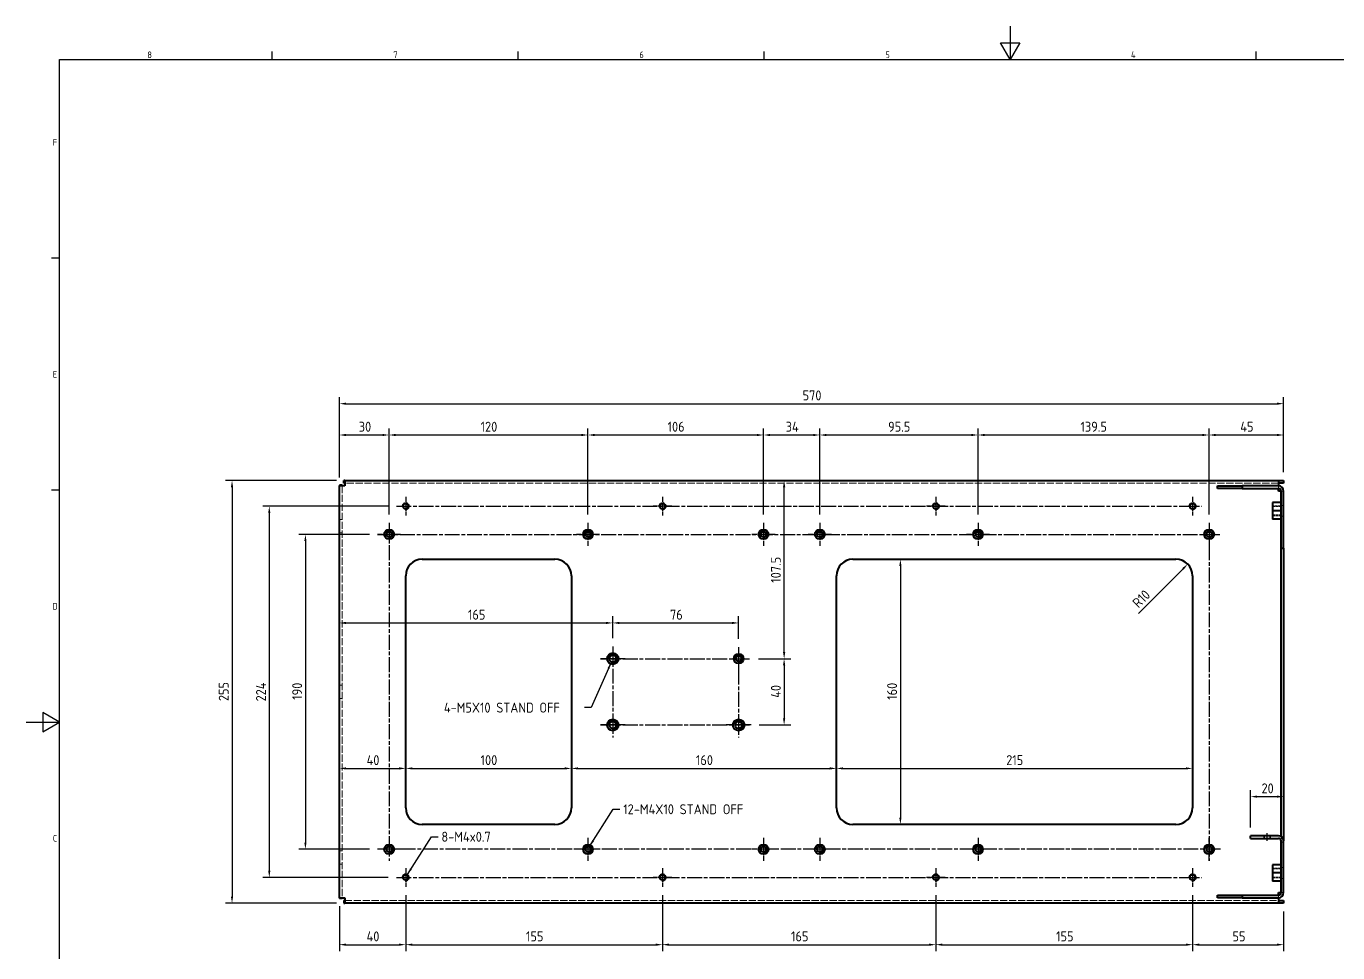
# Model space of a CAD drawing. Header units: millimetres. Extents: x 0 to 1188, y 0 to 840.
# Drawn here: x 0 to 792, y 281 to 840 of the extents above; entities that cross this region are included whole.
import ezdxf

# ---------------------------------------------------------------- set-up
doc = ezdxf.new("R2010")
doc.units = ezdxf.units.MM
doc.header["$LTSCALE"] = 2
doc.linetypes.add('CHAIN', pattern=[0.3543, 0.2362, -0.0295, 0.0591, -0.0295])
doc.linetypes.add('DASHED', pattern=[0.2067, 0.1654, -0.0413])
doc.layers.get('0').update_dxf_attribs({"color": 3, "lineweight": 25})
for name, color, linetype, lineweight in [('가려진 것(ISO)', 2, 'DASHED', 18), ('가시적인 것(ISO)', 3, 'Continuous', 40), ('가시적인 좁은 것(ISO)', 3, 'Continuous', 35), ('경계(ISO)', 7, 'Continuous', 25), ('기호(ISO)', 5, 'Continuous', 25), ('중심 표식(ISO)', 1, 'Continuous', 25), ('중심선(ISO)', 1, 'Continuous', 25), ('치수(ISO)', 2, 'Continuous', 25)]:
    doc.layers.add(name, color=color, linetype=linetype, lineweight=lineweight)
doc.styles.add('문자 텍스트_PSTEK_POSCO', font='isocp.shx')
doc.styles.add('치수 텍스트_PSTEK_POSCO', font='isocp.shx')
doc.dimstyles.new('치수_PSTEK_POSCO', dxfattribs={"dimscale": 2, "dimtxt": 3, "dimasz": 2, "dimexe": 2, "dimexo": 2.5, "dimgap": 1, "dimtad": 1, "dimrnd": 1e-08, "dimdsep": 46, "dimtxsty": '치수 텍스트_PSTEK_POSCO', "dimcen": 0.09, "dimdle": 10, "dimclrd": 7, "dimclre": 7, "dimclrt": 2, "dimadec": 1, "dimazin": 2, "dimtfac": 1, "dimtmove": 0, "dimatfit": 3, "dimfxl": 0, "dimtolj": 1, "dimlwd": -1, "dimlwe": -1, "dimarcsym": 0})
doc.dimstyles.new('치수_PSTEK_POSCO$7', dxfattribs={"dimscale": 2, "dimtxt": 3, "dimasz": 2, "dimexe": 2, "dimexo": 2.5, "dimgap": 1, "dimtad": 1, "dimrnd": 1e-08, "dimdsep": 46, "dimtxsty": '치수 텍스트_PSTEK_POSCO', "dimcen": 0.09, "dimdle": 10, "dimclrd": 7, "dimclre": 7, "dimclrt": 2, "dimadec": 1, "dimazin": 2, "dimtfac": 1, "dimtmove": 0, "dimatfit": 3, "dimfxl": 0, "dimtolj": 1, "dimlwd": -1, "dimlwe": -1, "dimarcsym": 0})

# ---------------------------------------------------------------- blocks, each defined once
blk = doc.blocks.new('경계 Default Border')
at = {"layer": '경계(ISO)'}
for p, q in [((74.25, 410), (74.25, 412.4)), ((148.5, 410), (148.5, 412.4)), ((222.75, 410), (222.75, 412.4)), ((371.25, 410), (371.25, 412.4)), ((10, 350), (7.6, 350)), ((10, 280), (7.6, 280))]:
    blk.add_line(p, q, dxfattribs=at)
at = {"layer": '경계(ISO)', "flags": 128}
for points in [[(297, 420), (297, 410), (294.11, 415), (299.89, 415), (297, 410)], [(10, 10), (10, 410), (584, 410), (584, 10), (10, 10)], [(0, 210), (10, 210), (5, 212.89), (5, 207.11), (10, 210)]]:
    blk.add_lwpolyline(points, dxfattribs=at)
at = {"layer": '경계(ISO)', "color": 2, "char_height": 2, "attachment_point": 7, "style": '문자 텍스트_PSTEK_POSCO'}
for s, insert in [('8', (36.55, 410.38)), ('7', (110.8, 410.4)), ('6', (185.05, 410.38)), ('5', (259.3, 410.38)), ('4', (333.44, 410.4)), ('F', (8.03, 384)), ('E', (8.03, 313.98)), ('D', (7.92, 243.98)), ('C', (8.03, 173.98))]:
    blk.add_mtext(s, dxfattribs=dict(at, insert=insert))
blk = doc.blocks.new('*D21')
at = {"layer": 'Defpoints', "color": 0, "transparency": 16777216}
for p in [(219.07, 593.33), (189.07, 562.63), (219.07, 540.28)]:
    blk.add_point(p, dxfattribs=at)
at = {"layer": '치수(ISO)', "color": 7, "transparency": 16777216}
for p, q in [((189.07, 567.63), (189.07, 597.33)), ((219.07, 545.28), (219.07, 597.33)), ((193.07, 593.33), (215.07, 593.33))]:
    blk.add_line(p, q, dxfattribs=at)
for points in [[(193.07, 593.99), (193.07, 592.66), (189.07, 593.33)], [(215.07, 593.99), (215.07, 592.66), (219.07, 593.33)]]:
    blk.add_solid(points, dxfattribs=at)
at = {"layer": '치수(ISO)', "color": 2, "transparency": 16777216, "insert": (200.75, 598.33), "char_height": 6, "attachment_point": 4, "style": '치수 텍스트_PSTEK_POSCO'}
blk.add_mtext('\\A1;30', dxfattribs=at)
blk = doc.blocks.new('*D22')
at = {"layer": 'Defpoints', "color": 0, "transparency": 16777216}
for p in [(339.07, 593.33), (219.07, 540.28), (339.07, 540.28)]:
    blk.add_point(p, dxfattribs=at)
at = {"layer": '치수(ISO)', "color": 7, "transparency": 16777216}
for p, q in [((219.07, 545.28), (219.07, 597.33)), ((339.07, 545.28), (339.07, 597.33)), ((223.07, 593.33), (335.07, 593.33))]:
    blk.add_line(p, q, dxfattribs=at)
for points in [[(223.07, 593.99), (223.07, 592.66), (219.07, 593.33)], [(335.07, 593.99), (335.07, 592.66), (339.07, 593.33)]]:
    blk.add_solid(points, dxfattribs=at)
at = {"layer": '치수(ISO)', "color": 2, "transparency": 16777216, "insert": (274.29, 598.33), "char_height": 6, "attachment_point": 4, "style": '치수 텍스트_PSTEK_POSCO'}
blk.add_mtext('\\A1;120', dxfattribs=at)
blk = doc.blocks.new('*D23')
at = {"layer": 'Defpoints', "color": 0, "transparency": 16777216}
for p in [(445.07, 593.33), (339.07, 540.28), (445.07, 540.28)]:
    blk.add_point(p, dxfattribs=at)
at = {"layer": '치수(ISO)', "color": 7, "transparency": 16777216}
for p, q in [((339.07, 545.28), (339.07, 597.33)), ((445.07, 545.28), (445.07, 597.33)), ((343.07, 593.33), (441.07, 593.33))]:
    blk.add_line(p, q, dxfattribs=at)
for points in [[(343.07, 593.99), (343.07, 592.66), (339.07, 593.33)], [(441.07, 593.99), (441.07, 592.66), (445.07, 593.33)]]:
    blk.add_solid(points, dxfattribs=at)
at = {"layer": '치수(ISO)', "color": 2, "transparency": 16777216, "insert": (387.14, 598.33), "char_height": 6, "attachment_point": 4, "style": '치수 텍스트_PSTEK_POSCO'}
blk.add_mtext('\\A1;106', dxfattribs=at)
blk = doc.blocks.new('*D24')
at = {"layer": 'Defpoints', "color": 0, "transparency": 16777216}
for p in [(479.07, 593.33), (445.07, 540.28), (479.07, 540.28)]:
    blk.add_point(p, dxfattribs=at)
at = {"layer": '치수(ISO)', "color": 7, "transparency": 16777216}
for p, q in [((445.07, 545.28), (445.07, 597.33)), ((479.07, 545.28), (479.07, 597.33)), ((449.07, 593.33), (475.07, 593.33))]:
    blk.add_line(p, q, dxfattribs=at)
for points in [[(449.07, 593.99), (449.07, 592.66), (445.07, 593.33)], [(475.07, 593.99), (475.07, 592.66), (479.07, 593.33)]]:
    blk.add_solid(points, dxfattribs=at)
at = {"layer": '치수(ISO)', "color": 2, "transparency": 16777216, "insert": (458.49, 598.33), "char_height": 6, "attachment_point": 4, "style": '치수 텍스트_PSTEK_POSCO'}
blk.add_mtext('\\A1;34', dxfattribs=at)
blk = doc.blocks.new('*D25')
at = {"layer": 'Defpoints', "color": 0, "transparency": 16777216}
for p in [(574.57, 593.33), (479.07, 540.28), (574.57, 540.28)]:
    blk.add_point(p, dxfattribs=at)
at = {"layer": '치수(ISO)', "color": 7, "transparency": 16777216}
for p, q in [((479.07, 545.28), (479.07, 597.33)), ((574.57, 545.28), (574.57, 597.33)), ((483.07, 593.33), (570.57, 593.33))]:
    blk.add_line(p, q, dxfattribs=at)
for points in [[(483.07, 593.99), (483.07, 592.66), (479.07, 593.33)], [(570.57, 593.99), (570.57, 592.66), (574.57, 593.33)]]:
    blk.add_solid(points, dxfattribs=at)
at = {"layer": '치수(ISO)', "color": 2, "transparency": 16777216, "insert": (520.29, 598.33), "char_height": 6, "attachment_point": 4, "style": '치수 텍스트_PSTEK_POSCO'}
blk.add_mtext('\\A1;95.5', dxfattribs=at)
blk = doc.blocks.new('*D26')
at = {"layer": 'Defpoints', "color": 0, "transparency": 16777216}
for p in [(714.07, 593.33), (574.57, 540.28), (714.07, 540.28)]:
    blk.add_point(p, dxfattribs=at)
at = {"layer": '치수(ISO)', "color": 7, "transparency": 16777216}
for p, q in [((574.57, 545.28), (574.57, 597.33)), ((714.07, 545.28), (714.07, 597.33)), ((578.57, 593.33), (710.07, 593.33))]:
    blk.add_line(p, q, dxfattribs=at)
for points in [[(578.57, 593.99), (578.57, 592.66), (574.57, 593.33)], [(710.07, 593.99), (710.07, 592.66), (714.07, 593.33)]]:
    blk.add_solid(points, dxfattribs=at)
at = {"layer": '치수(ISO)', "color": 2, "transparency": 16777216, "insert": (636.41, 598.33), "char_height": 6, "attachment_point": 4, "style": '치수 텍스트_PSTEK_POSCO'}
blk.add_mtext('\\A1;139.5', dxfattribs=at)
blk = doc.blocks.new('*D27')
at = {"layer": 'Defpoints', "color": 0, "transparency": 16777216}
for p in [(759.07, 593.33), (759.07, 565.83), (714.07, 540.28)]:
    blk.add_point(p, dxfattribs=at)
at = {"layer": '치수(ISO)', "color": 7, "transparency": 16777216}
for p, q in [((714.07, 545.28), (714.07, 597.33)), ((759.07, 570.83), (759.07, 597.33)), ((718.07, 593.33), (755.07, 593.33))]:
    blk.add_line(p, q, dxfattribs=at)
for points in [[(718.07, 593.99), (718.07, 592.66), (714.07, 593.33)], [(755.07, 593.99), (755.07, 592.66), (759.07, 593.33)]]:
    blk.add_solid(points, dxfattribs=at)
at = {"layer": '치수(ISO)', "color": 2, "transparency": 16777216, "insert": (732.87, 598.33), "char_height": 6, "attachment_point": 4, "style": '치수 텍스트_PSTEK_POSCO'}
blk.add_mtext('\\A1;45', dxfattribs=at)
blk = doc.blocks.new('*D28')
at = {"layer": 'Defpoints', "color": 0, "transparency": 16777216}
for p in [(229.07, 320.71), (189.07, 314.03), (229.07, 285.76)]:
    blk.add_point(p, dxfattribs=at)
at = {"layer": '치수(ISO)', "color": 7, "transparency": 16777216}
for p, q in [((189.07, 309.03), (189.07, 281.76)), ((229.07, 315.71), (229.07, 281.76)), ((193.07, 285.76), (225.07, 285.76))]:
    blk.add_line(p, q, dxfattribs=at)
for points in [[(193.07, 286.43), (193.07, 285.09), (189.07, 285.76)], [(225.07, 286.43), (225.07, 285.09), (229.07, 285.76)]]:
    blk.add_solid(points, dxfattribs=at)
at = {"layer": '치수(ISO)', "color": 2, "transparency": 16777216, "insert": (205.45, 290.76), "char_height": 6, "attachment_point": 4, "style": '치수 텍스트_PSTEK_POSCO'}
blk.add_mtext('\\A1;40', dxfattribs=at)
blk = doc.blocks.new('*D29')
at = {"layer": 'Defpoints', "color": 0, "transparency": 16777216}
for p in [(229.07, 320.71), (384.07, 320.71), (384.07, 285.76)]:
    blk.add_point(p, dxfattribs=at)
at = {"layer": '치수(ISO)', "color": 7, "transparency": 16777216}
for p, q in [((229.07, 315.71), (229.07, 281.76)), ((384.07, 315.71), (384.07, 281.76)), ((233.07, 285.76), (380.07, 285.76))]:
    blk.add_line(p, q, dxfattribs=at)
for points in [[(233.07, 286.43), (233.07, 285.09), (229.07, 285.76)], [(380.07, 286.43), (380.07, 285.09), (384.07, 285.76)]]:
    blk.add_solid(points, dxfattribs=at)
at = {"layer": '치수(ISO)', "color": 2, "transparency": 16777216, "insert": (301.67, 290.76), "char_height": 6, "attachment_point": 4, "style": '치수 텍스트_PSTEK_POSCO'}
blk.add_mtext('\\A1;155', dxfattribs=at)
blk = doc.blocks.new('*D30')
at = {"layer": 'Defpoints', "color": 0, "transparency": 16777216}
for p in [(384.07, 320.71), (549.07, 320.71), (549.07, 285.76)]:
    blk.add_point(p, dxfattribs=at)
at = {"layer": '치수(ISO)', "color": 7, "transparency": 16777216}
for p, q in [((384.07, 315.71), (384.07, 281.76)), ((549.07, 315.71), (549.07, 281.76)), ((388.07, 285.76), (545.07, 285.76))]:
    blk.add_line(p, q, dxfattribs=at)
for points in [[(388.07, 286.43), (388.07, 285.09), (384.07, 285.76)], [(545.07, 286.43), (545.07, 285.09), (549.07, 285.76)]]:
    blk.add_solid(points, dxfattribs=at)
at = {"layer": '치수(ISO)', "color": 2, "transparency": 16777216, "insert": (461.67, 290.76), "char_height": 6, "attachment_point": 4, "style": '치수 텍스트_PSTEK_POSCO'}
blk.add_mtext('\\A1;165', dxfattribs=at)
blk = doc.blocks.new('*D31')
at = {"layer": 'Defpoints', "color": 0, "transparency": 16777216}
for p in [(549.07, 320.71), (704.07, 320.71), (704.07, 285.76)]:
    blk.add_point(p, dxfattribs=at)
at = {"layer": '치수(ISO)', "color": 7, "transparency": 16777216}
for p, q in [((549.07, 315.71), (549.07, 281.76)), ((704.07, 315.71), (704.07, 281.76)), ((553.07, 285.76), (700.07, 285.76))]:
    blk.add_line(p, q, dxfattribs=at)
for points in [[(553.07, 286.43), (553.07, 285.09), (549.07, 285.76)], [(700.07, 286.43), (700.07, 285.09), (704.07, 285.76)]]:
    blk.add_solid(points, dxfattribs=at)
at = {"layer": '치수(ISO)', "color": 2, "transparency": 16777216, "insert": (621.67, 290.76), "char_height": 6, "attachment_point": 4, "style": '치수 텍스트_PSTEK_POSCO'}
blk.add_mtext('\\A1;155', dxfattribs=at)
blk = doc.blocks.new('*D32')
at = {"layer": 'Defpoints', "color": 0, "transparency": 16777216}
for p in [(704.07, 320.71), (759.07, 310.83), (759.07, 285.76)]:
    blk.add_point(p, dxfattribs=at)
at = {"layer": '치수(ISO)', "color": 7, "transparency": 16777216}
for p, q in [((704.07, 315.71), (704.07, 281.76)), ((759.07, 305.83), (759.07, 281.76)), ((708.07, 285.76), (755.07, 285.76))]:
    blk.add_line(p, q, dxfattribs=at)
for points in [[(708.07, 286.43), (708.07, 285.09), (704.07, 285.76)], [(755.07, 286.43), (755.07, 285.09), (759.07, 285.76)]]:
    blk.add_solid(points, dxfattribs=at)
at = {"layer": '치수(ISO)', "color": 2, "transparency": 16777216, "insert": (728.17, 290.76), "char_height": 6, "attachment_point": 4, "style": '치수 텍스트_PSTEK_POSCO'}
blk.add_mtext('\\A1;55', dxfattribs=at)
blk = doc.blocks.new('*D33')
at = {"layer": 'Defpoints', "color": 0, "transparency": 16777216}
for p in [(212.12, 533.33), (168.54, 343.33), (212.12, 343.33)]:
    blk.add_point(p, dxfattribs=at)
at = {"layer": '치수(ISO)', "color": 7, "transparency": 16777216}
for p, q in [((207.12, 533.33), (164.54, 533.33)), ((168.54, 529.33), (168.54, 347.33)), ((207.12, 343.33), (164.54, 343.33))]:
    blk.add_line(p, q, dxfattribs=at)
for points in [[(167.87, 529.33), (169.2, 529.33), (168.54, 533.33)], [(167.87, 347.33), (169.2, 347.33), (168.54, 343.33)]]:
    blk.add_solid(points, dxfattribs=at)
at = {"layer": '치수(ISO)', "color": 2, "transparency": 16777216, "insert": (163.54, 433.51), "char_height": 6, "attachment_point": 4, "rotation": 90, "style": '치수 텍스트_PSTEK_POSCO'}
blk.add_mtext('\\A1;190', dxfattribs=at)
blk = doc.blocks.new('*D34')
at = {"layer": 'Defpoints', "color": 0, "transparency": 16777216}
for p in [(223.45, 550.33), (146.73, 326.33), (223.45, 326.33)]:
    blk.add_point(p, dxfattribs=at)
at = {"layer": '치수(ISO)', "color": 7, "transparency": 16777216}
for p, q in [((218.45, 550.33), (142.73, 550.33)), ((146.73, 546.33), (146.73, 330.33)), ((218.45, 326.33), (142.73, 326.33))]:
    blk.add_line(p, q, dxfattribs=at)
for points in [[(146.06, 546.33), (147.39, 546.33), (146.73, 550.33)], [(146.06, 330.33), (147.39, 330.33), (146.73, 326.33)]]:
    blk.add_solid(points, dxfattribs=at)
at = {"layer": '치수(ISO)', "color": 2, "transparency": 16777216, "insert": (141.73, 432.55), "char_height": 6, "attachment_point": 4, "rotation": 90, "style": '치수 텍스트_PSTEK_POSCO'}
blk.add_mtext('\\A1;224', dxfattribs=at)
blk = doc.blocks.new('*D35')
at = {"layer": 'Defpoints', "color": 0, "transparency": 16777216}
for p in [(192.27, 565.83), (124.23, 310.83), (192.27, 310.83)]:
    blk.add_point(p, dxfattribs=at)
at = {"layer": '치수(ISO)', "color": 7, "transparency": 16777216}
for p, q in [((187.27, 565.83), (120.23, 565.83)), ((124.23, 561.83), (124.23, 314.83)), ((187.27, 310.83), (120.23, 310.83))]:
    blk.add_line(p, q, dxfattribs=at)
for points in [[(123.56, 561.83), (124.89, 561.83), (124.23, 565.83)], [(123.56, 314.83), (124.89, 314.83), (124.23, 310.83)]]:
    blk.add_solid(points, dxfattribs=at)
at = {"layer": '치수(ISO)', "color": 2, "transparency": 16777216, "insert": (119.23, 432.73), "char_height": 6, "attachment_point": 4, "rotation": 90, "style": '치수 텍스트_PSTEK_POSCO'}
blk.add_mtext('\\A1;255', dxfattribs=at)
blk = doc.blocks.new('*D36')
at = {"layer": 'Defpoints', "color": 0, "transparency": 16777216}
for p in [(189.07, 418.57), (229.07, 418.57), (229.07, 392.12)]:
    blk.add_point(p, dxfattribs=at)
at = {"layer": '치수(ISO)', "color": 7, "transparency": 16777216}
blk.add_line((193.07, 392.12), (225.07, 392.12), dxfattribs=at)
for points in [[(193.07, 392.79), (193.07, 391.46), (189.07, 392.12)], [(225.07, 392.79), (225.07, 391.46), (229.07, 392.12)]]:
    blk.add_solid(points, dxfattribs=at)
at = {"layer": '치수(ISO)', "color": 2, "transparency": 16777216, "insert": (205.47, 397.12), "char_height": 6, "attachment_point": 4, "style": '치수 텍스트_PSTEK_POSCO'}
blk.add_mtext('\\A1;40', dxfattribs=at)
blk = doc.blocks.new('*D37')
at = {"layer": 'Defpoints', "color": 0, "transparency": 16777216}
for p in [(229.07, 418.57), (329.07, 418.57), (329.07, 392.12)]:
    blk.add_point(p, dxfattribs=at)
at = {"layer": '치수(ISO)', "color": 7, "transparency": 16777216}
blk.add_line((233.07, 392.12), (325.07, 392.12), dxfattribs=at)
for points in [[(233.07, 392.79), (233.07, 391.46), (229.07, 392.12)], [(325.07, 392.79), (325.07, 391.46), (329.07, 392.12)]]:
    blk.add_solid(points, dxfattribs=at)
at = {"layer": '치수(ISO)', "color": 2, "transparency": 16777216, "insert": (274.27, 397.12), "char_height": 6, "attachment_point": 4, "style": '치수 텍스트_PSTEK_POSCO'}
blk.add_mtext('\\A1;100', dxfattribs=at)
blk = doc.blocks.new('*D38')
at = {"layer": 'Defpoints', "color": 0, "transparency": 16777216}
for p in [(189.07, 479.91), (354.07, 479.91), (354.07, 465.78)]:
    blk.add_point(p, dxfattribs=at)
at = {"layer": '치수(ISO)', "color": 7, "transparency": 16777216}
for p, q in [((354.07, 470.78), (354.07, 483.91)), ((193.07, 479.91), (350.07, 479.91))]:
    blk.add_line(p, q, dxfattribs=at)
for points in [[(193.07, 480.58), (193.07, 479.24), (189.07, 479.91)], [(350.07, 480.58), (350.07, 479.24), (354.07, 479.91)]]:
    blk.add_solid(points, dxfattribs=at)
at = {"layer": '치수(ISO)', "color": 2, "transparency": 16777216, "insert": (266.65, 484.91), "char_height": 6, "attachment_point": 4, "style": '치수 텍스트_PSTEK_POSCO'}
blk.add_mtext('\\A1;165', dxfattribs=at)
blk = doc.blocks.new('*D39')
at = {"layer": 'Defpoints', "color": 0, "transparency": 16777216}
for p in [(430.07, 479.91), (354.07, 465.78), (430.07, 465.28)]:
    blk.add_point(p, dxfattribs=at)
at = {"layer": '치수(ISO)', "color": 7, "transparency": 16777216}
for p, q in [((354.07, 470.78), (354.07, 483.91)), ((430.07, 470.28), (430.07, 483.91)), ((358.07, 479.91), (426.07, 479.91))]:
    blk.add_line(p, q, dxfattribs=at)
for points in [[(358.07, 480.58), (358.07, 479.24), (354.07, 479.91)], [(426.07, 480.58), (426.07, 479.24), (430.07, 479.91)]]:
    blk.add_solid(points, dxfattribs=at)
at = {"layer": '치수(ISO)', "color": 2, "transparency": 16777216, "insert": (388.62, 484.91), "char_height": 6, "attachment_point": 4, "style": '치수 텍스트_PSTEK_POSCO'}
blk.add_mtext('\\A1;76', dxfattribs=at)
blk = doc.blocks.new('*D40')
at = {"layer": 'Defpoints', "color": 0, "transparency": 16777216}
for p in [(437.02, 458.33), (437.52, 418.33), (457.52, 418.33)]:
    blk.add_point(p, dxfattribs=at)
at = {"layer": '치수(ISO)', "color": 7, "transparency": 16777216}
for p, q in [((442.02, 458.33), (461.52, 458.33)), ((457.52, 454.33), (457.52, 422.33)), ((442.52, 418.33), (461.52, 418.33))]:
    blk.add_line(p, q, dxfattribs=at)
for points in [[(456.85, 454.33), (458.19, 454.33), (457.52, 458.33)], [(456.85, 422.33), (458.19, 422.33), (457.52, 418.33)]]:
    blk.add_solid(points, dxfattribs=at)
at = {"layer": '치수(ISO)', "color": 2, "transparency": 16777216, "insert": (452.52, 434.73), "char_height": 6, "attachment_point": 4, "rotation": 90, "style": '치수 텍스트_PSTEK_POSCO'}
blk.add_mtext('\\A1;40', dxfattribs=at)
blk = doc.blocks.new('*D41')
at = {"layer": 'Defpoints', "color": 0, "transparency": 16777216}
for p in [(457.52, 565.83), (457.52, 565.83), (437.02, 458.33)]:
    blk.add_point(p, dxfattribs=at)
at = {"layer": '치수(ISO)', "color": 7, "transparency": 16777216}
for p, q in [((457.52, 462.33), (457.52, 561.83)), ((442.02, 458.33), (461.52, 458.33))]:
    blk.add_line(p, q, dxfattribs=at)
for points in [[(456.85, 561.83), (458.19, 561.83), (457.52, 565.83)], [(456.85, 462.33), (458.19, 462.33), (457.52, 458.33)]]:
    blk.add_solid(points, dxfattribs=at)
at = {"layer": '치수(ISO)', "color": 2, "transparency": 16777216, "insert": (452.52, 504.15), "char_height": 6, "attachment_point": 4, "rotation": 90, "style": '치수 텍스트_PSTEK_POSCO'}
blk.add_mtext('\\A1;107.5', dxfattribs=at)
blk = doc.blocks.new('*D42')
at = {"layer": 'Defpoints', "color": 0, "transparency": 16777216}
for p in [(489.07, 392.12), (704.07, 392.12), (704.07, 392.12)]:
    blk.add_point(p, dxfattribs=at)
at = {"layer": '치수(ISO)', "color": 7, "transparency": 16777216}
blk.add_line((493.07, 392.12), (700.07, 392.12), dxfattribs=at)
for points in [[(493.07, 392.79), (493.07, 391.46), (489.07, 392.12)], [(700.07, 392.79), (700.07, 391.46), (704.07, 392.12)]]:
    blk.add_solid(points, dxfattribs=at)
at = {"layer": '치수(ISO)', "color": 2, "transparency": 16777216, "insert": (591.57, 397.13), "char_height": 6, "attachment_point": 4, "style": '치수 텍스트_PSTEK_POSCO'}
blk.add_mtext('\\A1;215', dxfattribs=at)
blk = doc.blocks.new('*D43')
at = {"layer": 'Defpoints', "color": 0, "transparency": 16777216}
for p in [(527.7, 518.33), (527.7, 358.33), (527.7, 358.33)]:
    blk.add_point(p, dxfattribs=at)
at = {"layer": '치수(ISO)', "color": 7, "transparency": 16777216}
blk.add_line((527.7, 514.33), (527.7, 362.33), dxfattribs=at)
for points in [[(527.03, 514.33), (528.36, 514.33), (527.7, 518.33)], [(527.03, 362.33), (528.36, 362.33), (527.7, 358.33)]]:
    blk.add_solid(points, dxfattribs=at)
at = {"layer": '치수(ISO)', "color": 2, "transparency": 16777216, "insert": (522.7, 433.53), "char_height": 6, "attachment_point": 4, "rotation": 90, "style": '치수 텍스트_PSTEK_POSCO'}
blk.add_mtext('\\A1;160', dxfattribs=at)
blk = doc.blocks.new('*D44')
at = {"layer": 'Defpoints', "color": 0, "transparency": 16777216}
for p in [(329.07, 392.12), (489.07, 392.12), (489.07, 392.12)]:
    blk.add_point(p, dxfattribs=at)
at = {"layer": '치수(ISO)', "color": 7, "transparency": 16777216}
blk.add_line((333.07, 392.12), (485.07, 392.12), dxfattribs=at)
for points in [[(333.07, 392.79), (333.07, 391.46), (329.07, 392.12)], [(485.07, 392.79), (485.07, 391.46), (489.07, 392.12)]]:
    blk.add_solid(points, dxfattribs=at)
at = {"layer": '치수(ISO)', "color": 2, "transparency": 16777216, "insert": (404.27, 397.12), "char_height": 6, "attachment_point": 4, "style": '치수 텍스트_PSTEK_POSCO'}
blk.add_mtext('\\A1;160', dxfattribs=at)
blk = doc.blocks.new('*D45')
at = {"layer": 'Defpoints', "color": 0, "transparency": 16777216}
for p in [(759.07, 375.09), (759.07, 375.09), (739.07, 351.53)]:
    blk.add_point(p, dxfattribs=at)
at = {"layer": '치수(ISO)', "color": 7, "transparency": 16777216}
for p, q in [((739.07, 356.53), (739.07, 379.09)), ((743.07, 375.09), (755.07, 375.09))]:
    blk.add_line(p, q, dxfattribs=at)
for points in [[(743.07, 375.76), (743.07, 374.43), (739.07, 375.09)], [(755.07, 375.76), (755.07, 374.43), (759.07, 375.09)]]:
    blk.add_solid(points, dxfattribs=at)
at = {"layer": '치수(ISO)', "color": 2, "transparency": 16777216, "insert": (745.69, 380.09), "char_height": 6, "attachment_point": 4, "style": '치수 텍스트_PSTEK_POSCO'}
blk.add_mtext('\\A1;20', dxfattribs=at)
blk = doc.blocks.new('*D59')
at = {"layer": 'Defpoints', "color": 0, "transparency": 16777216}
for p in [(759.07, 612.22), (189.07, 562.63), (759.07, 565.83)]:
    blk.add_point(p, dxfattribs=at)
at = {"layer": '치수(ISO)', "color": 7, "transparency": 16777216}
for p, q in [((189.07, 567.63), (189.07, 616.22)), ((193.07, 612.22), (755.07, 612.22)), ((759.07, 570.83), (759.07, 616.22))]:
    blk.add_line(p, q, dxfattribs=at)
for points in [[(193.07, 612.89), (193.07, 611.56), (189.07, 612.22)], [(755.07, 612.89), (755.07, 611.56), (759.07, 612.22)]]:
    blk.add_solid(points, dxfattribs=at)
at = {"layer": '치수(ISO)', "color": 2, "transparency": 16777216, "insert": (468.67, 617.22), "char_height": 6, "attachment_point": 4, "style": '치수 텍스트_PSTEK_POSCO'}
blk.add_mtext('\\A1;570', dxfattribs=at)
blk = doc.blocks.new('*D62')
at = {"layer": 'Defpoints', "color": 0, "transparency": 16777216}
for p in [(701.14, 515.4), (694.07, 508.33)]:
    blk.add_point(p, dxfattribs=at)
at = {"layer": '치수(ISO)', "color": 7, "transparency": 16777216}
blk.add_line((671.44, 485.69), (698.31, 512.57), dxfattribs=at)
blk.add_solid([(697.84, 513.04), (698.78, 512.1), (701.14, 515.4)], dxfattribs=at)
at = {"layer": '치수(ISO)', "color": 2, "transparency": 16777216, "insert": (669.31, 490.64), "char_height": 6, "attachment_point": 4, "rotation": 45, "style": '치수 텍스트_PSTEK_POSCO'}
blk.add_mtext('\\A1;R10', dxfattribs=at)

msp = doc.modelspace()

# ---------------------------------------------------------------- linework, layer by layer
at = {"layer": '가려진 것(ISO)', "ltscale": 13.072927}
msp.add_line((190.67, 562.628), (190.67, 314.028), dxfattribs=at)
at = {"layer": '가려진 것(ISO)', "ltscale": 13.108928}
for p, q in [((755.87, 564.228), (192.27, 564.228)), ((192.27, 312.428), (755.87, 312.428))]:
    msp.add_line(p, q, dxfattribs=at)
at = {"layer": '가려진 것(ISO)', "ltscale": 1.523657}
for p, q in [((755.87, 561.028), (755.87, 562.628)), ((756.07, 564.228), (756.07, 565.828)), ((757.47, 559.428), (759.07, 559.428)), ((757.47, 550.878), (759.07, 550.878)), ((190.67, 542.328), (189.07, 542.328)), ((757.47, 544.378), (759.07, 544.378)), ((190.67, 534.328), (189.07, 534.328)), ((190.67, 442.328), (189.07, 442.328)), ((190.67, 434.328), (189.07, 434.328)), ((747.07, 351.528), (747.07, 349.928)), ((747.449, 349.928), (747.449, 351.528)), ((750.691, 349.928), (750.691, 351.528)), ((751.07, 349.928), (751.07, 351.528)), ((190.67, 342.328), (189.07, 342.328)), ((757.47, 347.528), (759.07, 347.528)), ((190.67, 334.328), (189.07, 334.328)), ((757.47, 332.278), (759.07, 332.278)), ((757.47, 325.778), (759.07, 325.778)), ((757.47, 317.228), (759.07, 317.228)), ((755.87, 314.028), (755.87, 315.628)), ((756.07, 310.828), (756.07, 312.428))]:
    msp.add_line(p, q, dxfattribs=at)
at = {"layer": '가려진 것(ISO)', "ltscale": 4.952111}
for p, q in [((757.47, 550.628), (752.27, 550.628)), ((752.27, 550.086), (757.47, 550.086)), ((752.27, 545.169), (757.47, 545.169)), ((752.27, 544.628), (757.47, 544.628)), ((757.47, 332.028), (752.27, 332.028)), ((752.27, 331.486), (757.47, 331.486)), ((752.27, 326.569), (757.47, 326.569)), ((752.27, 326.028), (757.47, 326.028))]:
    msp.add_line(p, q, dxfattribs=at)
at = {"layer": '가려진 것(ISO)', "ltscale": 2.639125}
msp.add_line((757.47, 348.328), (757.47, 351.099), dxfattribs=at)
at = {"layer": '가시적인 것(ISO)'}
for p, q in [((190.67, 563.096), (189.07, 563.096)), ((189.07, 563.096), (189.07, 562.628)), ((189.07, 314.028), (189.07, 562.628)), ((192.27, 562.628), (189.07, 562.628)), ((190.67, 562.628), (190.67, 563.096)), ((192.27, 565.828), (191.802, 565.828)), ((191.802, 564.228), (191.802, 565.828)), ((192.27, 564.228), (191.802, 564.228)), ((192.27, 565.828), (755.87, 565.828)), ((192.27, 565.828), (192.27, 562.628)), ((719.07, 562.628), (734.07, 562.628)), ((719.07, 561.028), (719.07, 562.628)), ((734.07, 562.628), (734.07, 561.028)), ((755.87, 562.628), (734.07, 562.628)), ((755.87, 565.828), (759.07, 565.828)), ((755.87, 565.828), (755.87, 562.628)), ((759.07, 564.228), (755.87, 564.228)), ((759.07, 565.828), (759.07, 564.228)), ((734.07, 561.028), (719.07, 561.028)), ((734.07, 561.028), (755.87, 561.028)), ((755.87, 559.428), (755.87, 561.028)), ((757.47, 559.428), (755.87, 559.428)), ((757.47, 525.128), (757.47, 559.428)), ((759.07, 525.128), (759.07, 559.428)), ((757.47, 552.628), (752.27, 552.628)), ((752.27, 552.628), (752.27, 547.628)), ((757.47, 547.628), (752.27, 547.628)), ((752.27, 547.628), (752.27, 542.628)), ((757.47, 542.628), (752.27, 542.628)), ((757.47, 351.099), (757.47, 525.128)), ((757.47, 525.128), (759.07, 525.128)), ((759.07, 525.128), (759.07, 348.328)), ((239.07, 518.328), (319.07, 518.328)), ((499.07, 518.328), (694.07, 518.328)), ((229.07, 368.328), (229.07, 508.328)), ((329.07, 508.328), (329.07, 368.328)), ((489.07, 368.328), (489.07, 508.328)), ((704.07, 508.328), (704.07, 368.328)), ((319.07, 358.328), (239.07, 358.328)), ((694.07, 358.328), (499.07, 358.328)), ((755.87, 351.528), (739.07, 351.528)), ((739.07, 349.928), (739.07, 351.528)), ((739.07, 349.928), (755.87, 349.928)), ((757.47, 317.228), (757.47, 348.328)), ((759.07, 317.228), (759.07, 348.328)), ((757.47, 334.028), (752.27, 334.028)), ((752.27, 334.028), (752.27, 329.028)), ((757.47, 329.028), (752.27, 329.028)), ((752.27, 329.028), (752.27, 324.028)), ((757.47, 324.028), (752.27, 324.028)), ((755.87, 317.228), (757.47, 317.228)), ((755.87, 315.628), (755.87, 317.228)), ((189.07, 314.028), (192.27, 314.028)), ((189.07, 314.028), (189.07, 313.559)), ((190.67, 313.559), (189.07, 313.559)), ((190.67, 314.028), (190.67, 313.559)), ((192.27, 312.428), (191.802, 312.428)), ((191.802, 312.428), (191.802, 310.828)), ((191.802, 310.828), (192.27, 310.828)), ((192.27, 314.028), (192.27, 310.828)), ((755.87, 310.828), (192.27, 310.828)), ((719.07, 315.628), (734.07, 315.628)), ((719.07, 314.028), (719.07, 315.628)), ((734.07, 314.028), (719.07, 314.028)), ((734.07, 315.628), (734.07, 314.028)), ((734.07, 315.628), (755.87, 315.628)), ((734.07, 314.028), (755.87, 314.028)), ((755.87, 314.028), (755.87, 310.828)), ((755.87, 312.428), (759.07, 312.428)), ((759.07, 310.828), (755.87, 310.828)), ((759.07, 312.428), (759.07, 310.828))]:
    msp.add_line(p, q, dxfattribs=at)
for centre, radius in [((229.07, 550.328), 1.621), ((384.07, 550.328), 1.621), ((549.07, 550.328), 1.621), ((704.07, 550.328), 1.621), ((219.07, 533.328), 2.95), ((219.07, 533.328), 1.621), ((339.07, 533.328), 2.95), ((339.07, 533.328), 1.621), ((445.07, 533.328), 2.95), ((445.07, 533.328), 1.621), ((479.07, 533.328), 2.95), ((479.07, 533.328), 1.621), ((574.57, 533.328), 2.95), ((574.57, 533.328), 1.621), ((714.07, 533.328), 2.95), ((714.07, 533.328), 1.621), ((354.07, 458.328), 3.45), ((354.07, 458.328), 2.067), ((430.07, 458.328), 2.95), ((430.07, 458.328), 1.621), ((354.07, 418.328), 3.45), ((354.07, 418.328), 2.067), ((430.07, 418.328), 3.45), ((430.07, 418.328), 2.067), ((219.07, 343.328), 2.95), ((219.07, 343.328), 1.621), ((339.07, 343.328), 2.95), ((339.07, 343.328), 1.621), ((445.07, 343.328), 2.95), ((445.07, 343.328), 1.621), ((479.07, 343.328), 2.95), ((479.07, 343.328), 1.621), ((574.57, 343.328), 2.95), ((574.57, 343.328), 1.621), ((714.07, 343.328), 2.95), ((714.07, 343.328), 1.621), ((229.07, 326.328), 1.621), ((384.07, 326.328), 1.621), ((549.07, 326.328), 1.621), ((704.07, 326.328), 1.621)]:
    msp.add_circle(centre, radius, dxfattribs=at)
for centre, radius, start, end in [((755.87, 559.428), 3.2, 0, 90), ((755.87, 559.428), 1.6, 0, 90), ((239.07, 508.328), 10, 90, 180), ((319.07, 508.328), 10, 0, 90), ((499.07, 508.328), 10, 90, 180), ((694.07, 508.328), 10, 0, 90), ((239.07, 368.328), 10, 180, 270), ((319.07, 368.328), 10, 270, 0), ((499.07, 368.328), 10, 180, 270), ((694.07, 368.328), 10, 270, 0), ((755.87, 348.328), 3.2, 0, 90), ((755.87, 348.328), 1.6, 0, 90), ((755.87, 317.228), 3.2, 270, 0), ((755.87, 317.228), 1.6, 270, 0)]:
    msp.add_arc(centre, radius, start, end, dxfattribs=at)
at = {"layer": '가시적인 좁은 것(ISO)'}
for centre, radius in [((229.07, 550.328), 2), ((384.07, 550.328), 2), ((549.07, 550.328), 2), ((704.07, 550.328), 2), ((219.07, 533.328), 2), ((339.07, 533.328), 2), ((445.07, 533.328), 2), ((479.07, 533.328), 2), ((574.57, 533.328), 2), ((714.07, 533.328), 2), ((354.07, 458.328), 2.5), ((430.07, 458.328), 2), ((354.07, 418.328), 2.5), ((430.07, 418.328), 2.5), ((219.07, 343.328), 2), ((339.07, 343.328), 2), ((445.07, 343.328), 2), ((479.07, 343.328), 2), ((574.57, 343.328), 2), ((714.07, 343.328), 2), ((229.07, 326.328), 2), ((384.07, 326.328), 2), ((549.07, 326.328), 2), ((704.07, 326.328), 2)]:
    msp.add_arc(centre, radius, 260, 170, dxfattribs=at)
at = {"layer": '중심 표식(ISO)', "linetype": 'CHAIN', "ltscale": 6.245997}
for p, q in [((229.07, 555.949), (229.07, 544.707)), ((384.07, 555.949), (384.07, 544.707)), ((549.07, 555.949), (549.07, 544.707)), ((704.07, 555.949), (704.07, 544.707)), ((389.691, 550.328), (378.449, 550.328)), ((554.691, 550.328), (543.449, 550.328)), ((229.07, 331.949), (229.07, 320.707)), ((389.691, 326.328), (378.449, 326.328)), ((384.07, 331.949), (384.07, 320.707)), ((554.691, 326.328), (543.449, 326.328)), ((549.07, 331.949), (549.07, 320.707)), ((704.07, 331.949), (704.07, 320.707))]:
    msp.add_line(p, q, dxfattribs=at)
at = {"layer": '중심 표식(ISO)', "linetype": 'CHAIN', "ltscale": 7.722792}
for p, q in [((339.07, 540.278), (339.07, 526.378)), ((445.07, 540.278), (445.07, 526.378)), ((479.07, 540.278), (479.07, 526.378)), ((574.57, 540.278), (574.57, 526.378)), ((714.07, 540.278), (714.07, 526.378)), ((226.02, 533.328), (212.12, 533.328)), ((346.02, 533.328), (332.12, 533.328)), ((452.02, 533.328), (438.12, 533.328)), ((486.02, 533.328), (472.12, 533.328)), ((581.52, 533.328), (567.62, 533.328)), ((430.07, 465.278), (430.07, 451.378)), ((339.07, 350.278), (339.07, 336.378)), ((445.07, 350.278), (445.07, 336.378)), ((479.07, 350.278), (479.07, 336.378)), ((574.57, 350.278), (574.57, 336.378)), ((714.07, 336.378), (714.07, 350.278)), ((226.02, 343.328), (212.12, 343.328)), ((346.02, 343.328), (332.12, 343.328)), ((452.02, 343.328), (438.12, 343.328)), ((486.02, 343.328), (472.12, 343.328)), ((581.52, 343.328), (567.62, 343.328))]:
    msp.add_line(p, q, dxfattribs=at)
at = {"layer": '중심 표식(ISO)', "linetype": 'CHAIN', "ltscale": 8.278396}
for p, q in [((361.52, 458.328), (346.62, 458.328)), ((361.52, 418.328), (346.62, 418.328)), ((437.52, 418.328), (422.62, 418.328))]:
    msp.add_line(p, q, dxfattribs=at)
at = {"layer": '중심선(ISO)', "linetype": 'CHAIN', "ltscale": 19.051651}
for p, q in [((223.449, 550.328), (709.691, 550.328)), ((219.07, 540.278), (219.07, 336.378)), ((714.07, 540.278), (714.07, 336.378)), ((212.12, 533.328), (721.02, 533.328)), ((354.07, 465.778), (354.07, 410.878)), ((430.07, 465.278), (430.07, 410.878)), ((346.62, 458.328), (437.02, 458.328)), ((346.62, 418.328), (437.52, 418.328)), ((721.02, 343.328), (212.12, 343.328)), ((223.449, 326.328), (709.691, 326.328))]:
    msp.add_line(p, q, dxfattribs=at)
at = {"layer": '중심선(ISO)', "linetype": 'CHAIN', "ltscale": 2.555677}
msp.add_line((749.07, 348.428), (749.07, 353.028), dxfattribs=at)

# ---------------------------------------------------------------- block references
at = {"xscale": 2, "yscale": 2, "zscale": 2}
msp.add_blockref('경계 Default Border', (0, 0), dxfattribs=at)

# ---------------------------------------------------------------- texts
at = {"layer": '기호(ISO)', "color": 2, "char_height": 6, "attachment_point": 4, "line_spacing_factor": 0.525, "style": '치수 텍스트_PSTEK_POSCO'}
for s, insert, width in [('{4-M5X10 STAND OFF}', (252.136, 428.807), 82.84649), ('{12-M4X10 STAND OFF}', (360.386, 367.463), 86.21235), ('{8-M4x0.7}', (250.638, 350.898), 37.04618)]:
    msp.add_mtext(s, dxfattribs=dict(at, insert=insert, width=width))

# ---------------------------------------------------------------- dimensions: what is measured, and where the dimension line sits
at = {"layer": '치수(ISO)', "color": 7}
for base, p1, p2, angle, override, picture, middle in [((759.07, 612.223), (189.07, 562.628), (759.07, 565.828), 180, {"dimdec": 2, "dimtp": 0, "dimtm": 0, "dimtdec": 2, "dimtofl": 0, "dimatfit": 1}, '*D59', (474.07, 612.223)), ((219.07, 593.328), (189.07, 562.628), (219.07, 540.278), 180, {"dimdec": 2, "dimtp": 0, "dimtm": 0, "dimtdec": 2, "dimtofl": 0, "dimatfit": 1}, '*D21', (204.05, 593.328)), ((339.07, 593.328), (219.07, 540.278), (339.07, 540.278), 180, {"dimdec": 2, "dimtp": 0, "dimtm": 0, "dimtdec": 2, "dimtofl": 0, "dimatfit": 1}, '*D22', (279.09, 593.328)), ((445.07, 593.328), (339.07, 540.278), (445.07, 540.278), 180, {"dimdec": 2, "dimtp": 0, "dimtm": 0, "dimtdec": 2, "dimtofl": 0, "dimatfit": 1}, '*D23', (392.09, 593.328)), ((479.07, 593.328), (445.07, 540.278), (479.07, 540.278), 180, {"dimdec": 2, "dimtp": 0, "dimtm": 0, "dimtdec": 2, "dimtofl": 0, "dimatfit": 1}, '*D24', (462.09, 593.328)), ((574.57, 593.328), (479.07, 540.278), (574.57, 540.278), 180, {"dimdec": 2, "dimtp": 0, "dimtm": 0, "dimtdec": 2, "dimtofl": 0, "dimatfit": 1}, '*D25', (526.84, 593.328)), ((714.07, 593.328), (574.57, 540.278), (714.07, 540.278), 180, {"dimdec": 2, "dimtp": 0, "dimtm": 0, "dimtdec": 2, "dimtofl": 0, "dimatfit": 1}, '*D26', (644.34, 593.328)), ((759.07, 593.328), (714.07, 540.278), (759.07, 565.828), 180, {"dimdec": 2, "dimtp": 0, "dimtm": 0, "dimtdec": 2, "dimtofl": 0, "dimatfit": 1}, '*D27', (736.59, 593.328)), ((124.227, 310.828), (192.27, 565.828), (192.27, 310.828), 270, {"dimdec": 2, "dimtp": 0, "dimtm": 0, "dimtdec": 2, "dimtofl": 0, "dimatfit": 1}, '*D35', (124.227, 438.328)), ((457.52, 565.828), (437.02, 458.328), (457.52, 565.828), 270, {"dimdec": 2, "dimse2": 1, "dimtp": 0, "dimtm": 0, "dimtdec": 2, "dimtofl": 0, "dimatfit": 1}, '*D41', (457.52, 512.078)), ((146.728, 326.328), (223.449, 550.328), (223.449, 326.328), 90, {"dimdec": 2, "dimtp": 0, "dimtm": 0, "dimtdec": 2, "dimtofl": 0, "dimatfit": 1}, '*D34', (146.728, 438.328)), ((168.535, 343.328), (212.12, 533.328), (212.12, 343.328), 90, {"dimdec": 2, "dimtp": 0, "dimtm": 0, "dimtdec": 2, "dimtofl": 0, "dimatfit": 1}, '*D33', (168.535, 438.328)), ((527.698, 358.328), (527.698, 518.328), (527.698, 358.328), 270, {"dimdec": 2, "dimse1": 1, "dimse2": 1, "dimtp": 0, "dimtm": 0, "dimtdec": 2, "dimtofl": 0, "dimatfit": 1}, '*D43', (527.698, 438.328)), ((430.07, 479.91), (354.07, 465.778), (430.07, 465.278), 180, {"dimdec": 2, "dimtp": 0, "dimtm": 0, "dimtdec": 2, "dimtofl": 0, "dimatfit": 1}, '*D39', (392.07, 479.91)), ((457.52, 418.328), (437.02, 458.328), (437.52, 418.328), 90, {"dimdec": 2, "dimtp": 0, "dimtm": 0, "dimtdec": 2, "dimtofl": 0, "dimatfit": 1}, '*D40', (457.52, 438.328)), ((489.07, 392.125), (329.07, 392.125), (489.07, 392.125), 180, {"dimdec": 2, "dimse1": 1, "dimse2": 1, "dimtp": 0, "dimtm": 0, "dimtdec": 2, "dimtofl": 0, "dimatfit": 1}, '*D44', (409.07, 392.125)), ((759.07, 375.093), (739.07, 351.528), (759.07, 375.093), 180, {"dimdec": 2, "dimse2": 1, "dimtp": 0, "dimtm": 0, "dimtdec": 2, "dimtofl": 0, "dimatfit": 1}, '*D45', (749.07, 375.093)), ((229.07, 285.76), (189.07, 314.028), (229.07, 320.707), 180, {"dimdec": 2, "dimtp": 0, "dimtm": 0, "dimtdec": 2, "dimtofl": 0, "dimatfit": 1}, '*D28', (209.05, 285.76)), ((384.07, 285.76), (229.07, 320.707), (384.07, 320.707), 180, {"dimdec": 2, "dimtp": 0, "dimtm": 0, "dimtdec": 2, "dimtofl": 0, "dimatfit": 1}, '*D29', (306.59, 285.76)), ((549.07, 285.76), (384.07, 320.707), (549.07, 320.707), 180, {"dimdec": 2, "dimtp": 0, "dimtm": 0, "dimtdec": 2, "dimtofl": 0, "dimatfit": 1}, '*D30', (466.59, 285.76)), ((704.07, 285.76), (549.07, 320.707), (704.07, 320.707), 180, {"dimdec": 2, "dimtp": 0, "dimtm": 0, "dimtdec": 2, "dimtofl": 0, "dimatfit": 1}, '*D31', (626.59, 285.76)), ((759.07, 285.76), (704.07, 320.707), (759.07, 310.828), 180, {"dimdec": 2, "dimtp": 0, "dimtm": 0, "dimtdec": 2, "dimtofl": 0, "dimatfit": 1}, '*D32', (731.59, 285.76))]:
    dim = msp.add_linear_dim(base=base, p1=p1, p2=p2, angle=angle, dimstyle='치수_PSTEK_POSCO', override=override, dxfattribs=at)
    dim.commit()
    dim.dimension.update_dxf_attribs({"geometry": picture, "text_midpoint": middle, "dimtype": 160})
dim = msp.add_radius_dim(center=(694.07, 508.328), mpoint=(701.141, 515.399), dimstyle='치수_PSTEK_POSCO', override={"dimdec": 2, "dimcen": 0, "dimtp": 0, "dimtm": 0, "dimtdec": 2, "dimtofl": 0}, dxfattribs=at)
dim.commit()
dim.dimension.update_dxf_attribs({"geometry": '*D62', "text_midpoint": (676.457, 490.715), "dimtype": 164})
for base, p1, p2, override, picture, middle in [((354.07, 479.91), (189.07, 479.91), (354.07, 465.778), {"dimdec": 2, "dimse1": 1, "dimtp": 0, "dimtm": 0, "dimtdec": 2, "dimtofl": 0, "dimatfit": 1}, '*D38', (271.57, 479.91)), ((229.07, 392.125), (189.07, 418.569), (229.07, 418.569), {"dimdec": 2, "dimse1": 1, "dimse2": 1, "dimtp": 0, "dimtm": 0, "dimtdec": 2, "dimtofl": 0, "dimatfit": 1}, '*D36', (209.07, 392.125)), ((329.07, 392.125), (229.07, 418.569), (329.07, 418.569), {"dimdec": 2, "dimse1": 1, "dimse2": 1, "dimtp": 0, "dimtm": 0, "dimtdec": 2, "dimtofl": 0, "dimatfit": 1}, '*D37', (279.07, 392.125)), ((704.07, 392.125), (489.07, 392.125), (704.07, 392.125), {"dimdec": 2, "dimse1": 1, "dimse2": 1, "dimtp": 0, "dimtm": 0, "dimtdec": 2, "dimtofl": 0, "dimatfit": 1}, '*D42', (596.57, 392.125))]:
    dim = msp.add_linear_dim(base=base, p1=p1, p2=p2, dimstyle='치수_PSTEK_POSCO', override=override, dxfattribs=at)
    dim.commit()
    dim.dimension.update_dxf_attribs({"geometry": picture, "text_midpoint": middle, "dimtype": 160})

# ---------------------------------------------------------------- leaders
at = {"layer": '기호(ISO)', "color": 7, "annotation_type": 0, "has_hookline": 1}
for points, hookline_direction, text_width in [([(353.081, 456.032), (340.982, 428.807), (336.982, 428.807)], 1, 72), ([(340.07, 345.06), (354.386, 367.463), (358.386, 367.463)], 0, 75), ([(230.07, 328.06), (244.638, 350.898), (248.638, 350.898)], 0, 31.2)]:
    msp.add_leader(points, dimstyle='치수_PSTEK_POSCO$7', override={"dimtad": 0}, dxfattribs=dict(at, hookline_direction=hookline_direction, text_width=text_width))

doc.saveas('drawing.dxf')
